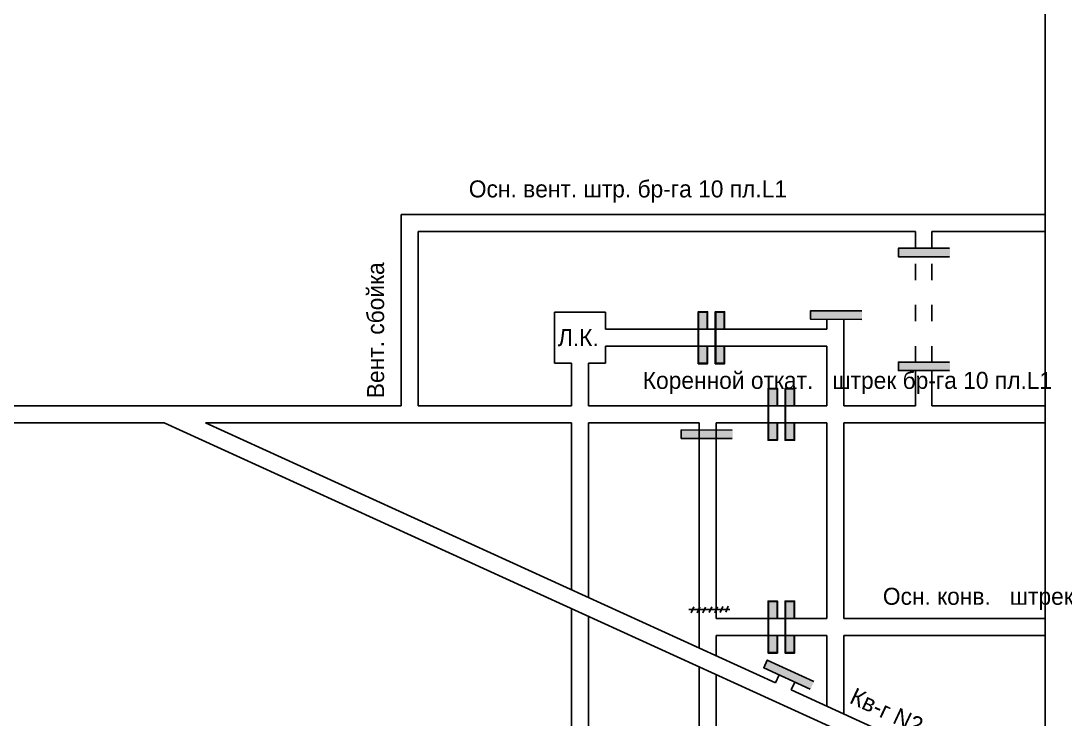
# Model space of a CAD drawing. Header units: millimetres. Extents: x -1405 to 845, y -609 to 518.
# Drawn here: x 85.2 to 330.5, y -52.7 to 111.4 of the extents above; entities that cross this region are included whole.
import ezdxf

# ---------------------------------------------------------------- set-up
doc = ezdxf.new("R2010")
doc.units = ezdxf.units.MM
doc.layers.add('Двери', color=7, linetype='Continuous')
doc.layers.add('Перемычки', color=7, linetype='Continuous')

msp = doc.modelspace()

# ---------------------------------------------------------------- hatches: boundary and pattern name
at = {"layer": 'Двери'}
h = msp.add_hatch(color=256, dxfattribs=at)
h.paths.add_polyline_path([(246.52, 38.89), (246.52, 42.99), (244.32, 42.99), (244.32, 38.89), (244.42, 38.89), (244.42, 42.89), (246.42, 42.89), (246.42, 38.89)])
h.paths.add_polyline_path([(244.42, 34.89), (244.42, 38.89), (244.32, 38.89), (244.32, 34.89)])
h.paths.add_polyline_path([(246.52, 30.79), (246.52, 34.89), (246.42, 34.89), (246.42, 30.89), (244.42, 30.89), (244.42, 34.89), (244.32, 34.89), (244.32, 30.79)])
h = msp.add_hatch(color=3, dxfattribs=at)
h.paths.add_polyline_path([(246.42, 42.89), (244.42, 42.89), (244.42, 38.89), (246.42, 38.89)])
h.paths.add_polyline_path([(244.42, 30.89), (246.42, 30.89), (246.42, 34.89), (244.42, 34.89)])
h = msp.add_hatch(color=256, dxfattribs=at)
h.paths.add_polyline_path([(250.52, 38.89), (250.52, 42.99), (248.32, 42.99), (248.32, 38.89), (248.42, 38.89), (248.42, 42.89), (250.42, 42.89), (250.42, 38.89)])
h.paths.add_polyline_path([(248.42, 34.89), (248.42, 38.89), (248.32, 38.89), (248.32, 34.89)])
h.paths.add_polyline_path([(250.52, 30.79), (250.52, 34.89), (250.42, 34.89), (250.42, 30.89), (248.42, 30.89), (248.42, 34.89), (248.32, 34.89), (248.32, 30.79)])
h = msp.add_hatch(color=3, dxfattribs=at)
h.paths.add_polyline_path([(250.42, 42.89), (248.42, 42.89), (248.42, 38.89), (250.42, 38.89)])
h.paths.add_polyline_path([(248.42, 30.89), (250.42, 30.89), (250.42, 34.89), (248.42, 34.89)])
h = msp.add_hatch(color=256, dxfattribs=at)
h.paths.add_polyline_path([(262.94, 20.89), (262.94, 24.99), (260.74, 24.99), (260.74, 20.89), (260.84, 20.89), (260.84, 24.89), (262.84, 24.89), (262.84, 20.89)])
h.paths.add_polyline_path([(260.84, 16.89), (260.84, 20.89), (260.74, 20.89), (260.74, 16.89)])
h.paths.add_polyline_path([(262.94, 12.79), (262.94, 16.89), (262.84, 16.89), (262.84, 12.89), (260.84, 12.89), (260.84, 16.89), (260.74, 16.89), (260.74, 12.79)])
h = msp.add_hatch(color=3, dxfattribs=at)
h.paths.add_polyline_path([(262.84, 24.89), (260.84, 24.89), (260.84, 20.89), (262.84, 20.89)])
h.paths.add_polyline_path([(260.84, 12.89), (262.84, 12.89), (262.84, 16.89), (260.84, 16.89)])
h = msp.add_hatch(color=256, dxfattribs=at)
h.paths.add_polyline_path([(266.94, 20.89), (266.94, 24.99), (264.74, 24.99), (264.74, 20.89), (264.84, 20.89), (264.84, 24.89), (266.84, 24.89), (266.84, 20.89)])
h.paths.add_polyline_path([(264.84, 16.89), (264.84, 20.89), (264.74, 20.89), (264.74, 16.89)])
h.paths.add_polyline_path([(266.94, 12.79), (266.94, 16.89), (266.84, 16.89), (266.84, 12.89), (264.84, 12.89), (264.84, 16.89), (264.74, 16.89), (264.74, 12.79)])
h = msp.add_hatch(color=3, dxfattribs=at)
h.paths.add_polyline_path([(266.84, 24.89), (264.84, 24.89), (264.84, 20.89), (266.84, 20.89)])
h.paths.add_polyline_path([(264.84, 12.89), (266.84, 12.89), (266.84, 16.89), (264.84, 16.89)])
h = msp.add_hatch(color=256, dxfattribs=at)
h.paths.add_polyline_path([(262.94, -29.11), (262.94, -25.01), (260.74, -25.01), (260.74, -29.11), (260.84, -29.11), (260.84, -25.11), (262.84, -25.11), (262.84, -29.11)])
h.paths.add_polyline_path([(260.84, -33.11), (260.84, -29.11), (260.74, -29.11), (260.74, -33.11)])
h.paths.add_polyline_path([(262.94, -37.21), (262.94, -33.11), (262.84, -33.11), (262.84, -37.11), (260.84, -37.11), (260.84, -33.11), (260.74, -33.11), (260.74, -37.21)])
h = msp.add_hatch(color=3, dxfattribs=at)
h.paths.add_polyline_path([(262.84, -25.11), (260.84, -25.11), (260.84, -29.11), (262.84, -29.11)])
h.paths.add_polyline_path([(260.84, -37.11), (262.84, -37.11), (262.84, -33.11), (260.84, -33.11)])
h = msp.add_hatch(color=256, dxfattribs=at)
h.paths.add_polyline_path([(266.94, -29.11), (266.94, -25.01), (264.74, -25.01), (264.74, -29.11), (264.84, -29.11), (264.84, -25.11), (266.84, -25.11), (266.84, -29.11)])
h.paths.add_polyline_path([(264.84, -33.11), (264.84, -29.11), (264.74, -29.11), (264.74, -33.11)])
h.paths.add_polyline_path([(266.94, -37.21), (266.94, -33.11), (266.84, -33.11), (266.84, -37.11), (264.84, -37.11), (264.84, -33.11), (264.74, -33.11), (264.74, -37.21)])
h = msp.add_hatch(color=3, dxfattribs=at)
h.paths.add_polyline_path([(266.84, -25.11), (264.84, -25.11), (264.84, -29.11), (266.84, -29.11)])
h.paths.add_polyline_path([(264.84, -37.11), (266.84, -37.11), (266.84, -33.11), (264.84, -33.11)])
at = {"layer": 'Перемычки'}
h = msp.add_hatch(color=256, dxfattribs=at)
h.paths.add_polyline_path([(291.24, 55.83), (295.34, 55.83), (295.34, 55.93), (291.34, 55.93), (291.34, 57.93), (295.34, 57.93), (295.34, 58.03), (291.24, 58.03)])
h.paths.add_polyline_path([(295.34, 55.93), (295.34, 55.83), (303.44, 55.82), (303.44, 58.02), (295.34, 58.03), (295.34, 57.93), (303.34, 57.92), (303.34, 55.92)])
h = msp.add_hatch(color=3, dxfattribs=at)
h.paths.add_polyline_path([(291.34, 57.93), (291.34, 55.93), (295.34, 55.93), (295.34, 57.93)])
h.paths.add_polyline_path([(299.34, 55.92), (299.34, 57.92), (295.34, 57.93), (295.34, 55.93)])
h.paths.add_polyline_path([(299.34, 55.92), (303.34, 55.92), (303.34, 57.92), (299.34, 57.92)])
h = msp.add_hatch(color=256, dxfattribs=at)
h.paths.add_polyline_path([(270.62, 41.12), (274.72, 41.12), (274.72, 41.22), (270.72, 41.22), (270.73, 43.22), (274.73, 43.22), (274.73, 43.32), (270.63, 43.32)])
h.paths.add_polyline_path([(274.72, 41.22), (274.72, 41.12), (282.82, 41.11), (282.83, 43.31), (274.73, 43.32), (274.73, 43.22), (282.73, 43.21), (282.72, 41.21)])
h = msp.add_hatch(color=3, dxfattribs=at)
h.paths.add_polyline_path([(270.73, 43.22), (270.72, 41.22), (274.72, 41.22), (274.73, 43.22)])
h.paths.add_polyline_path([(278.72, 41.21), (278.73, 43.21), (274.73, 43.22), (274.72, 41.22)])
h.paths.add_polyline_path([(278.72, 41.21), (282.72, 41.21), (282.73, 43.21), (278.73, 43.21)])
h = msp.add_hatch(color=256, dxfattribs=at)
h.paths.add_polyline_path([(291.24, 29.07), (295.34, 29.07), (295.34, 29.17), (291.34, 29.17), (291.34, 31.17), (295.34, 31.17), (295.34, 31.27), (291.24, 31.27)])
h.paths.add_polyline_path([(295.34, 29.17), (295.34, 29.07), (303.44, 29.06), (303.44, 31.26), (295.34, 31.27), (295.34, 31.17), (303.34, 31.16), (303.34, 29.16)])
h = msp.add_hatch(color=3, dxfattribs=at)
h.paths.add_polyline_path([(291.34, 31.17), (291.34, 29.17), (295.34, 29.17), (295.34, 31.17)])
h.paths.add_polyline_path([(299.34, 29.16), (299.34, 31.16), (295.34, 31.17), (295.34, 29.17)])
h.paths.add_polyline_path([(299.34, 29.16), (303.34, 29.16), (303.34, 31.16), (299.34, 31.16)])
h = msp.add_hatch(color=256, dxfattribs=at)
h.paths.add_polyline_path([(240.23, 13.11), (244.33, 13.11), (244.33, 13.21), (240.33, 13.21), (240.33, 15.21), (244.33, 15.21), (244.33, 15.31), (240.23, 15.31)])
h.paths.add_polyline_path([(244.33, 13.21), (244.33, 13.11), (252.43, 13.1), (252.43, 15.3), (244.33, 15.31), (244.33, 15.21), (252.33, 15.2), (252.33, 13.2)])
h = msp.add_hatch(color=3, dxfattribs=at)
h.paths.add_polyline_path([(240.33, 15.21), (240.33, 13.21), (244.33, 13.21), (244.33, 15.21)])
h.paths.add_polyline_path([(248.33, 13.2), (248.33, 15.2), (244.33, 15.21), (244.33, 13.21)])
h.paths.add_polyline_path([(248.33, 13.2), (252.33, 13.2), (252.33, 15.2), (248.33, 15.2)])
h = msp.add_hatch(color=256, dxfattribs=at)
h.paths.add_polyline_path([(259.58, -40.73), (263.3, -42.45), (263.34, -42.36), (259.71, -40.68), (260.55, -38.87), (264.18, -40.54), (264.22, -40.45), (260.5, -38.73)])
h.paths.add_polyline_path([(263.34, -42.36), (263.3, -42.45), (270.66, -45.83), (271.58, -43.84), (264.22, -40.45), (264.18, -40.54), (271.45, -43.88), (270.61, -45.7)])
h = msp.add_hatch(color=3, dxfattribs=at)
h.paths.add_polyline_path([(260.55, -38.87), (259.71, -40.68), (263.34, -42.36), (264.18, -40.54)])
h.paths.add_polyline_path([(266.98, -44.03), (267.81, -42.21), (264.18, -40.54), (263.34, -42.36)])
h.paths.add_polyline_path([(266.98, -44.03), (270.61, -45.7), (271.45, -43.88), (267.81, -42.21)])

# ---------------------------------------------------------------- linework, layer by layer
for p, q in [((325.84, -73.13), (325.84, 287.32)), ((174.52, 20.89), (174.52, 65.89)), ((325.84, 65.89), (174.52, 65.89)), ((178.52, 20.89), (178.52, 61.89)), ((295.36, 61.89), (178.52, 61.89)), ((295.36, 61.89), (295.36, 59.71)), ((325.84, 61.89), (299.23, 61.89)), ((299.23, 61.89), (299.23, 58.07)), ((295.36, 59.71), (295.36, 58.07)), ((295.36, 54.28), (295.36, 50.46)), ((299.23, 54.28), (299.23, 50.46)), ((295.36, 44.6), (295.36, 40.78)), ((299.23, 44.6), (299.23, 40.78)), ((210.52, 30.89), (210.52, 42.89)), ((222.52, 42.89), (210.52, 42.89)), ((222.52, 38.89), (222.52, 42.89)), ((274.52, 38.89), (274.52, 41.15)), ((278.52, 20.89), (278.52, 41.23)), ((274.52, 38.89), (222.52, 38.89)), ((222.52, 30.89), (222.52, 34.89)), ((274.52, 34.89), (222.52, 34.89)), ((274.52, 20.89), (274.52, 34.89)), ((295.36, 34.92), (295.36, 31.1)), ((299.23, 34.92), (299.23, 31.1)), ((214.52, 30.89), (210.52, 30.89)), ((214.52, 20.89), (214.52, 30.89)), ((222.52, 30.89), (218.52, 30.89)), ((218.52, 20.89), (218.52, 30.89)), ((295.36, 29.17), (295.36, 20.89)), ((299.23, 29.16), (299.23, 20.89)), ((174.52, 20.89), (21.49, 20.89)), ((214.52, 20.89), (178.52, 20.89)), ((274.52, 20.89), (218.52, 20.89)), ((295.36, 20.89), (278.52, 20.89)), ((325.84, 20.89), (299.23, 20.89)), ((118.88, 16.89), (21.49, 16.89)), ((118.88, 16.89), (284.51, -58.67)), ((214.52, 16.89), (128.52, 16.89)), ((128.52, 16.89), (262.44, -44.2)), ((214.52, -22.34), (214.52, 16.89)), ((244.52, 16.89), (218.52, 16.89)), ((218.52, -24.17), (218.52, 16.89)), ((244.52, -36.03), (244.52, 16.89)), ((248.52, -29.11), (248.52, 16.89)), ((274.52, 16.89), (248.52, 16.89)), ((274.52, -29.11), (274.52, 16.89)), ((278.52, -29.11), (278.52, 16.89)), ((325.84, 16.89), (278.52, 16.89)), ((214.52, -84.95), (214.52, -26.74)), ((243.29, -26.38), (242.68, -27.78)), ((244.69, -26.38), (244.08, -27.78)), ((246.03, -26.4), (245.42, -27.79)), ((247.5, -26.33), (246.89, -27.72)), ((248.84, -26.34), (248.23, -27.74)), ((250.12, -26.3), (249.51, -27.7)), ((251.39, -26.23), (250.78, -27.63)), ((218.52, -83.8), (218.52, -28.56)), ((251.74, -27), (242.1, -27)), ((274.52, -29.11), (248.52, -29.11)), ((325.84, -29.11), (278.52, -29.11)), ((274.52, -33.11), (248.52, -33.11)), ((248.52, -37.85), (248.52, -33.11)), ((274.52, -49.71), (274.52, -33.11)), ((278.52, -51.54), (278.52, -33.11)), ((325.84, -33.11), (278.52, -33.11)), ((244.52, -73.97), (244.52, -40.42)), ((248.52, -78.82), (248.52, -42.25)), ((262.44, -44.2), (263.3, -42.33)), ((266.14, -45.89), (266.98, -44.07)), ((266.14, -45.89), (325.84, -73.13))]:
    msp.add_line(p, q)
at = {"layer": 'Двери'}
for points in [[(246.52, 34.89), (246.52, 30.79), (244.32, 30.79), (244.32, 42.99), (246.52, 42.99), (246.52, 38.89)], [(246.42, 34.89), (246.42, 30.89), (244.42, 30.89), (244.42, 42.89), (246.42, 42.89), (246.42, 38.89)], [(250.52, 34.89), (250.52, 30.79), (248.32, 30.79), (248.32, 42.99), (250.52, 42.99), (250.52, 38.89)], [(250.42, 34.89), (250.42, 30.89), (248.42, 30.89), (248.42, 42.89), (250.42, 42.89), (250.42, 38.89)], [(262.94, 16.89), (262.94, 12.79), (260.74, 12.79), (260.74, 24.99), (262.94, 24.99), (262.94, 20.89)], [(262.84, 16.89), (262.84, 12.89), (260.84, 12.89), (260.84, 24.89), (262.84, 24.89), (262.84, 20.89)], [(266.94, 16.89), (266.94, 12.79), (264.74, 12.79), (264.74, 24.99), (266.94, 24.99), (266.94, 20.89)], [(266.84, 16.89), (266.84, 12.89), (264.84, 12.89), (264.84, 24.89), (266.84, 24.89), (266.84, 20.89)], [(262.94, -33.11), (262.94, -37.21), (260.74, -37.21), (260.74, -25.01), (262.94, -25.01), (262.94, -29.11)], [(262.84, -33.11), (262.84, -37.11), (260.84, -37.11), (260.84, -25.11), (262.84, -25.11), (262.84, -29.11)], [(266.94, -33.11), (266.94, -37.21), (264.74, -37.21), (264.74, -25.01), (266.94, -25.01), (266.94, -29.11)], [(266.84, -33.11), (266.84, -37.11), (264.84, -37.11), (264.84, -25.11), (266.84, -25.11), (266.84, -29.11)]]:
    msp.add_lwpolyline(points, dxfattribs=at)
at = {"layer": 'Перемычки'}
for points in [[(303.34, 55.92), (291.34, 55.93), (291.34, 57.93), (303.34, 57.92)], [(282.72, 41.21), (270.72, 41.22), (270.73, 43.22), (282.73, 43.21)], [(303.34, 29.16), (291.34, 29.17), (291.34, 31.17), (303.34, 31.16)], [(252.33, 13.2), (240.33, 13.21), (240.33, 15.21), (252.33, 15.2)], [(270.61, -45.7), (259.71, -40.68), (260.55, -38.87), (271.45, -43.88)]]:
    msp.add_lwpolyline(points, dxfattribs=at)

# ---------------------------------------------------------------- texts
for s, p in [('Осн. вент. штр. бр-га 10 пл.L1', (190.42, 69.87)), ('Л.К.', (211.35, 34.91)), ('Коренной откат.   штрек бр-га 10 пл.L1', (231.29, 24.87)), ('Осн. конв.   штрек бр-га 10 пл.L1', (287.7, -25.88))]:
    msp.add_text(s, height=4).set_placement(p)
for s, rotation, p in [('Вент. сбойка', 90, (170.51, 22.68)), ('Кв-г N2 г.400м', 335, (279.6, -48.83))]:
    msp.add_text(s, height=4, rotation=rotation).set_placement(p)

doc.saveas('drawing.dxf')
